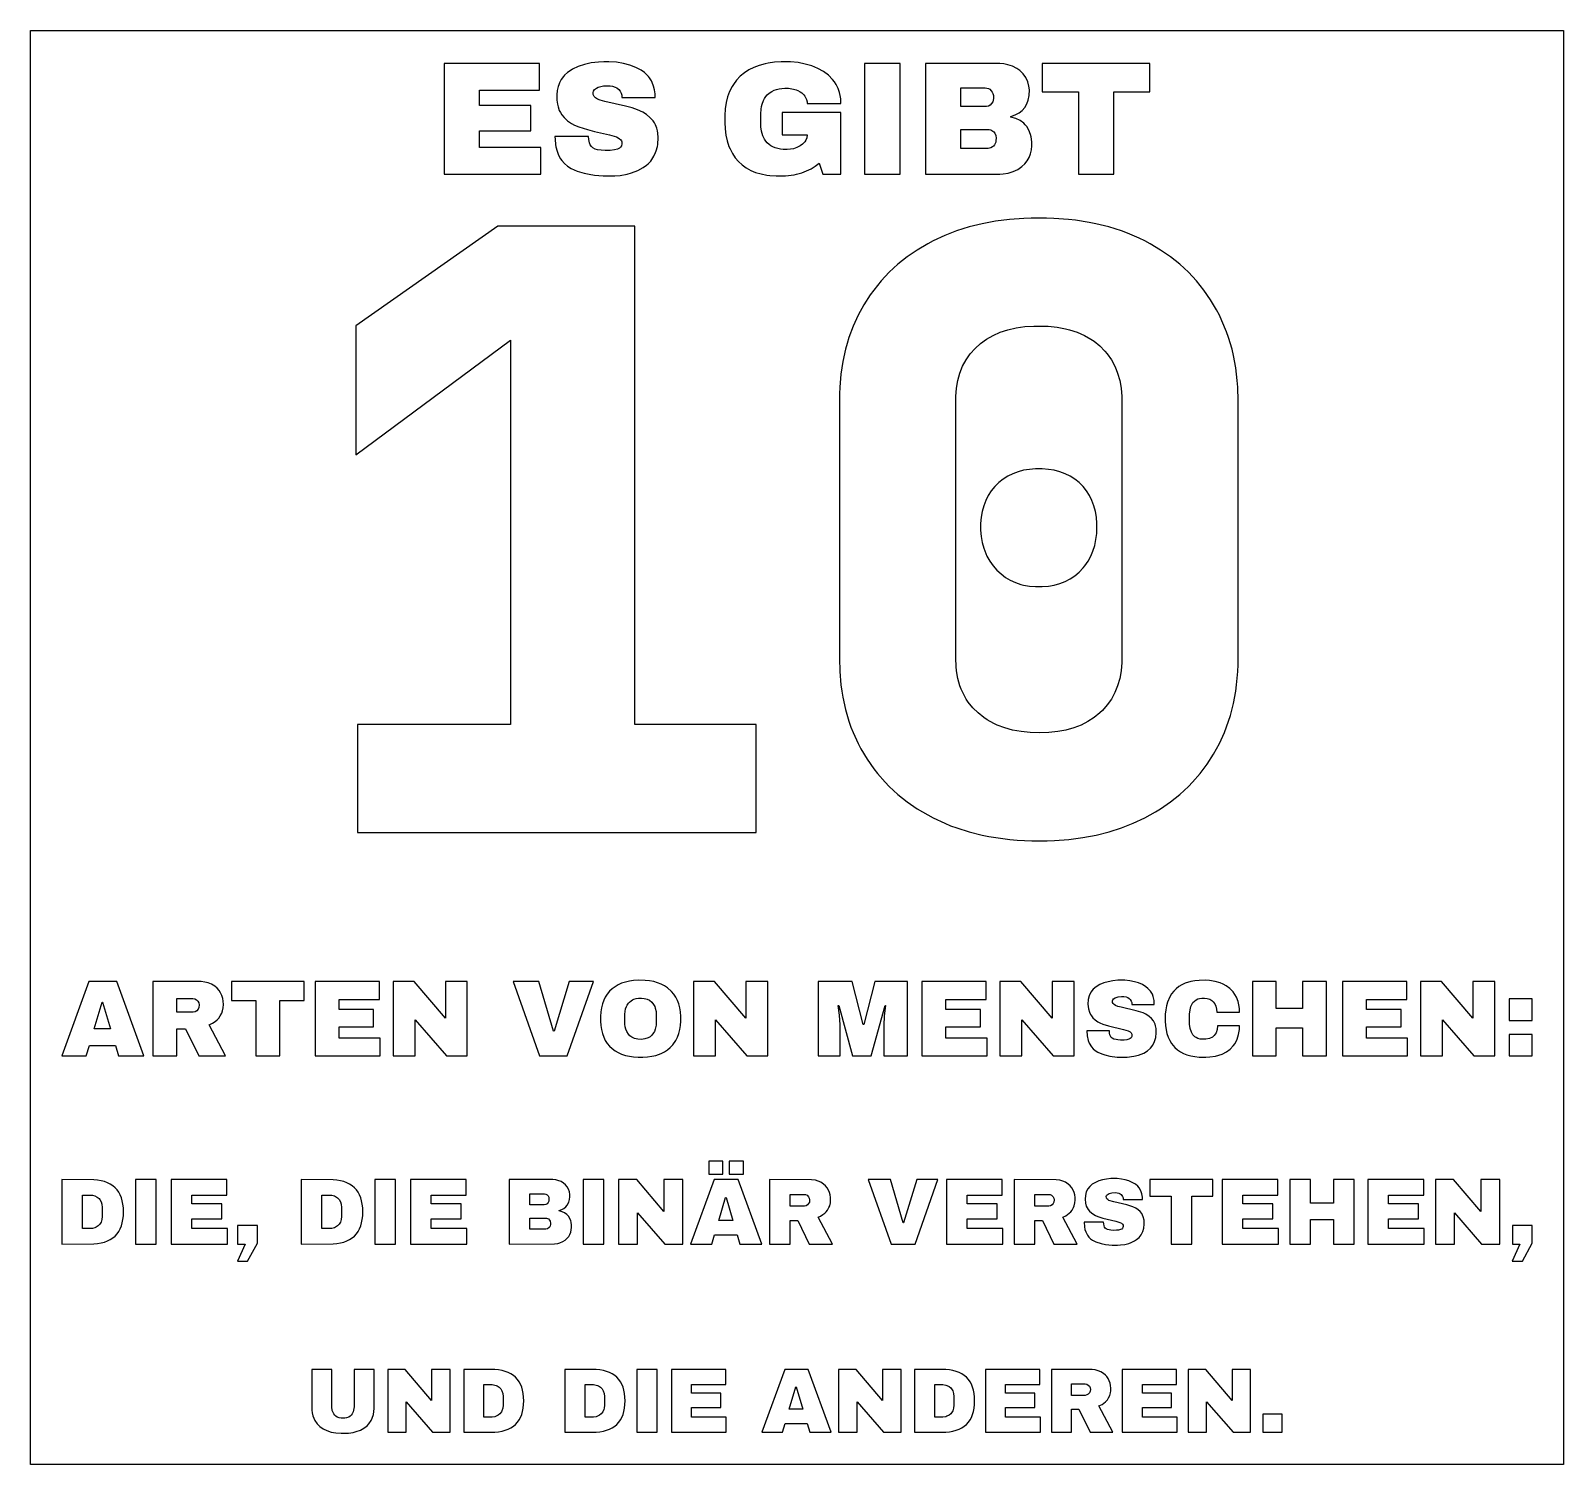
# Model space of a CAD drawing. Header units: millimetres. Extents: x 0 to 272, y 0 to 254.
import ezdxf

# ---------------------------------------------------------------- set-up
doc = ezdxf.new("R2010")
doc.units = ezdxf.units.MM

msp = doc.modelspace()

# ---------------------------------------------------------------- linework, layer by layer
at = {"layer": 'ENTGITTERRAHMEN'}
msp.add_lwpolyline([(0.5, 254.112), (271.5, 254.112), (271.5, 0.5), (0.5, 0.5)], close=True, dxfattribs=at)
at = {"layer": 'MOTIV'}
for points in [[(90.484, 243.59), (90.484, 248.272), (73.6, 248.272), (73.6, 228.749), (90.683, 228.749), (90.683, 233.431), (79.871, 233.431), (79.871, 236.411), (88.952, 236.411), (88.952, 240.894), (79.871, 240.894), (79.871, 243.59)], [(109.505, 246.244), (109.013, 246.692), (108.446, 247.094), (107.495, 247.61), (106.45, 248.019), (105.311, 248.322), (104.078, 248.518), (102.752, 248.606), (101.819, 248.606), (100.909, 248.559), (99.622, 248.399), (98.428, 248.132), (97.327, 247.758), (96.319, 247.278), (95.703, 246.898), (95.421, 246.688), (94.917, 246.23), (94.694, 245.981), (94.306, 245.443), (93.996, 244.852), (93.869, 244.537), (93.763, 244.209), (93.608, 243.513), (93.53, 242.764), (93.52, 242.37), (93.539, 241.838), (93.634, 241.093), (93.743, 240.632), (93.975, 239.993), (94.175, 239.603), (94.411, 239.241), (94.831, 238.751), (95.45, 238.18), (96.118, 237.7), (96.652, 237.399), (97.408, 237.077), (98.931, 236.601), (100.212, 236.271), (102.856, 235.674), (104.063, 235.306), (104.554, 235.062), (104.825, 234.818), (104.957, 234.606), (105.011, 234.451), (105.038, 234.1), (104.965, 233.753), (104.794, 233.474), (104.602, 233.309), (104.261, 233.147), (103.733, 233.013), (102.993, 232.917), (102.09, 232.894), (101.361, 232.94), (100.738, 233.049), (100.341, 233.171), (99.905, 233.388), (99.645, 233.609), (99.438, 233.899), (99.286, 234.257), (99.166, 234.842), (99.139, 235.361), (93.208, 235.361), (93.218, 234.884), (93.297, 233.986), (93.367, 233.564), (93.565, 232.776), (93.843, 232.062), (94.2, 231.421), (94.409, 231.128), (94.885, 230.598), (95.44, 230.141), (96.073, 229.755), (97.145, 229.27), (98.358, 228.893), (99.247, 228.702), (100.199, 228.558), (101.746, 228.432), (102.856, 228.408), (103.811, 228.434), (104.716, 228.513), (105.981, 228.729), (106.763, 228.938), (107.844, 229.35), (108.814, 229.88), (109.397, 230.299), (109.662, 230.529), (110.137, 231.031), (110.348, 231.304), (110.714, 231.89), (111.006, 232.532), (111.125, 232.874), (111.308, 233.599), (111.372, 233.983), (111.454, 235.219), (111.405, 235.955), (111.328, 236.412), (111.218, 236.843), (110.987, 237.44), (110.789, 237.804), (110.557, 238.142), (110.001, 238.741), (109.386, 239.254), (108.722, 239.683), (107.826, 240.102), (106.826, 240.43), (105.665, 240.748), (102.026, 241.568), (101.221, 241.805), (100.732, 241.992), (100.363, 242.213), (100.107, 242.485), (99.965, 242.806), (99.936, 243.146), (99.999, 243.399), (100.194, 243.686), (100.52, 243.94), (100.871, 244.112), (101.295, 244.239), (101.792, 244.32), (102.362, 244.354), (102.972, 244.336), (103.382, 244.276), (103.857, 244.134), (104.16, 243.981), (104.493, 243.716), (104.746, 243.406), (104.922, 243.06), (105.019, 242.679), (105.041, 242.256), (110.915, 242.256), (110.899, 242.963), (110.811, 243.663), (110.65, 244.316), (110.415, 244.924), (110.27, 245.211), (109.924, 245.75), (109.724, 246.003)], [(142.287, 245.454), (141.541, 246.208), (140.679, 246.861), (139.703, 247.413), (138.612, 247.864), (137.438, 248.21), (136.193, 248.449), (134.877, 248.582), (133.214, 248.602), (132.01, 248.522), (130.88, 248.362), (130.342, 248.251), (129.321, 247.97), (128.373, 247.609), (127.499, 247.168), (126.697, 246.646), (125.969, 246.044), (125.32, 245.365), (124.758, 244.61), (124.51, 244.205), (124.078, 243.338), (123.732, 242.397), (123.472, 241.38), (123.299, 240.288), (123.213, 239.122), (123.212, 237.892), (123.288, 236.714), (123.441, 235.614), (123.669, 234.591), (123.974, 233.646), (124.155, 233.202), (124.575, 232.373), (125.071, 231.622), (125.643, 230.948), (126.29, 230.353), (127.014, 229.837), (127.812, 229.4), (128.686, 229.043), (129.635, 228.765), (130.66, 228.567), (131.2, 228.498), (132.338, 228.418), (133.988, 228.444), (135.47, 228.63), (135.939, 228.728), (136.837, 228.976), (137.267, 229.127), (138.088, 229.481), (138.479, 229.685), (139.223, 230.146), (139.916, 230.678), (140.54, 228.749), (143.775, 228.749), (143.775, 239.645), (133.361, 239.645), (133.361, 235.673), (137.788, 235.673), (137.72, 235.131), (137.581, 234.758), (137.367, 234.415), (136.962, 234.001), (136.573, 233.726), (135.991, 233.432), (135.353, 233.229), (134.837, 233.136), (134.289, 233.093), (133.562, 233.109), (133.059, 233.164), (132.59, 233.256), (132.155, 233.385), (131.753, 233.55), (131.385, 233.753), (131.051, 233.992), (130.75, 234.268), (130.484, 234.578), (130.254, 234.918), (129.974, 235.486), (129.833, 235.903), (129.726, 236.35), (129.633, 237.078), (129.615, 237.602), (129.615, 239.418), (129.655, 240.193), (129.726, 240.671), (129.833, 241.118), (130.059, 241.732), (130.254, 242.103), (130.484, 242.443), (130.75, 242.753), (131.051, 243.029), (131.565, 243.374), (131.95, 243.558), (132.368, 243.705), (132.821, 243.815), (133.307, 243.889), (133.826, 243.926), (134.475, 243.919), (135.353, 243.786), (135.837, 243.637), (136.142, 243.507), (136.573, 243.269), (136.84, 243.082), (137.181, 242.773), (137.367, 242.548), (137.518, 242.309), (137.682, 241.923), (137.771, 241.504), (137.788, 241.206), (143.775, 241.206), (143.729, 242.075), (143.646, 242.625), (143.523, 243.153), (143.26, 243.903), (142.904, 244.602), (142.615, 245.039)], [(154.218, 248.272), (147.947, 248.272), (147.947, 228.749), (154.218, 228.749)], [(174.853, 247.416), (174.095, 247.805), (173.281, 248.079), (172.596, 248.212), (171.881, 248.27), (158.701, 248.272), (158.701, 228.749), (171.868, 228.749), (172.444, 228.772), (173.365, 228.912), (174.235, 229.18), (175.052, 229.573), (175.77, 230.073), (176.267, 230.547), (176.695, 231.087), (177.047, 231.686), (177.305, 232.33), (177.47, 233.019), (177.54, 233.752), (177.529, 234.433), (177.413, 235.341), (177.311, 235.758), (177.02, 236.517), (176.614, 237.177), (176.367, 237.469), (176.091, 237.737), (175.452, 238.198), (174.697, 238.56), (173.826, 238.823), (173.826, 238.936), (174.591, 239.212), (175.254, 239.571), (175.814, 240.013), (176.273, 240.539), (176.63, 241.148), (176.885, 241.841), (177.038, 242.617), (177.086, 243.646), (177.019, 244.303), (176.807, 245.079), (176.453, 245.806), (175.972, 246.467), (175.39, 247.033)], [(198.4, 243.278), (198.4, 248.272), (179.331, 248.272), (179.331, 243.278), (185.744, 243.278), (185.744, 228.749), (192.015, 228.749), (192.015, 243.278)], [(170.532, 243.254), (170.651, 242.994), (170.726, 242.636), (170.731, 242.119), (170.693, 241.812), (170.603, 241.532), (170.418, 241.22), (170.16, 240.957), (169.857, 240.777), (169.512, 240.682), (164.972, 240.667), (164.972, 243.987), (169.286, 243.987), (169.573, 243.96), (169.839, 243.877), (170.084, 243.74), (170.359, 243.491)], [(171.129, 235.565), (171.187, 235.105), (171.18, 234.662), (171.129, 234.362), (171.057, 234.155), (170.915, 233.901), (170.723, 233.676), (170.556, 233.536), (170.245, 233.373), (169.817, 233.291), (164.972, 233.289), (164.972, 236.638), (169.966, 236.622), (170.245, 236.553), (170.614, 236.347), (170.775, 236.198), (170.955, 235.964)], [(195.465, 113.893), (197.475, 114.839), (199.384, 115.9), (200.298, 116.468), (202.042, 117.68), (203.676, 118.993), (205.2, 120.406), (205.921, 121.151), (207.28, 122.717), (208.528, 124.383), (209.667, 126.15), (210.682, 128.006), (211.563, 129.937), (212.307, 131.944), (212.629, 132.976), (213.171, 135.097), (213.577, 137.294), (213.729, 138.42), (213.932, 140.73), (213.983, 141.914), (214, 188.653), (213.932, 191.039), (213.848, 192.203), (213.577, 194.476), (213.171, 196.672), (212.917, 197.742), (212.307, 199.825), (211.952, 200.838), (211.139, 202.807), (210.682, 203.763), (210.191, 204.701), (209.111, 206.515), (207.918, 208.232), (207.28, 209.053), (206.614, 209.848), (205.2, 211.363), (203.676, 212.777), (202.873, 213.446), (202.042, 214.09), (200.298, 215.301), (198.443, 216.412), (197.475, 216.93), (196.48, 217.419), (194.422, 218.303), (193.357, 218.697), (191.157, 219.391), (188.863, 219.96), (187.681, 220.196), (185.245, 220.575), (183.993, 220.717), (181.416, 220.906), (180.093, 220.954), (177.416, 220.954), (176.109, 220.906), (173.559, 220.717), (171.096, 220.401), (168.72, 219.96), (166.432, 219.391), (164.231, 218.697), (162.117, 217.877), (160.09, 216.93), (159.113, 216.412), (157.242, 215.301), (155.484, 214.09), (153.839, 212.777), (152.305, 211.363), (150.885, 209.848), (150.216, 209.053), (148.964, 207.386), (147.825, 205.619), (146.809, 203.763), (145.929, 201.832), (145.184, 199.825), (144.863, 198.793), (144.575, 197.742), (144.101, 195.583), (143.762, 193.349), (143.559, 191.039), (143.508, 189.855), (143.492, 143.116), (143.559, 140.73), (143.762, 138.42), (143.915, 137.294), (144.101, 136.186), (144.575, 134.027), (145.184, 131.944), (145.54, 130.931), (145.929, 129.937), (146.809, 128.006), (147.3, 127.069), (148.381, 125.254), (149.576, 123.537), (150.216, 122.717), (151.581, 121.151), (152.305, 120.406), (153.839, 118.993), (154.647, 118.324), (155.484, 117.68), (157.242, 116.468), (158.164, 115.9), (160.09, 114.839), (162.119, 113.893), (163.168, 113.467), (164.24, 113.072), (166.453, 112.378), (168.757, 111.81), (169.944, 111.573), (172.386, 111.194), (173.641, 111.052), (174.92, 110.942), (177.545, 110.816), (180.222, 110.816), (181.529, 110.863), (184.075, 111.052), (186.532, 111.368), (188.9, 111.81), (191.178, 112.378), (193.366, 113.072)], [(58.294, 112.269), (128.802, 112.269), (128.802, 131.365), (107.356, 131.365), (107.356, 219.5), (83.119, 219.5), (58, 201.873), (58, 179.105), (85.322, 199.376), (85.322, 131.365), (58.294, 131.365)], [(170.788, 131.562), (169.613, 132.223), (169.06, 132.595), (168.023, 133.421), (167.093, 134.344), (166.287, 135.349), (165.931, 135.883), (165.606, 136.437), (165.048, 137.608), (164.816, 138.224), (164.444, 139.519), (164.196, 140.896), (164.118, 141.615), (164.056, 143.116), (164.072, 189.414), (164.193, 190.874), (164.437, 192.251), (164.802, 193.545), (165.288, 194.757), (165.896, 195.886), (166.626, 196.933), (167.478, 197.897), (168.447, 198.775), (169.515, 199.546), (170.676, 200.207), (171.932, 200.758), (173.281, 201.199), (174.725, 201.529), (176.263, 201.749), (177.895, 201.86), (179.597, 201.86), (180.425, 201.818), (182.01, 201.653), (183.5, 201.378), (184.21, 201.199), (185.56, 200.758), (186.815, 200.207), (187.977, 199.546), (188.522, 199.174), (189.542, 198.348), (190.455, 197.425), (190.865, 196.933), (191.595, 195.886), (192.203, 194.757), (192.462, 194.161), (192.69, 193.545), (193.055, 192.251), (193.298, 190.874), (193.42, 189.414), (193.435, 188.653), (193.42, 142.355), (193.298, 140.896), (193.055, 139.519), (192.69, 138.224), (192.203, 137.012), (191.595, 135.883), (190.865, 134.836), (190.014, 133.872), (189.542, 133.421), (188.524, 132.595), (187.417, 131.879), (186.22, 131.273), (184.934, 130.777), (183.558, 130.392), (182.092, 130.116), (180.537, 129.951), (178.893, 129.896), (177.213, 129.951), (175.624, 130.116), (174.865, 130.24), (174.128, 130.392), (172.723, 130.777), (171.41, 131.273)], [(185.881, 158.331), (186.575, 159.061), (186.891, 159.449), (187.458, 160.266), (187.938, 161.138), (188.331, 162.065), (188.636, 163.048), (188.854, 164.085), (188.985, 165.178), (189.017, 165.745), (189.017, 166.905), (188.93, 168.021), (188.756, 169.077), (188.494, 170.073), (188.145, 171.009), (187.709, 171.886), (187.186, 172.703), (186.575, 173.461), (185.881, 174.155), (185.124, 174.765), (184.306, 175.289), (183.43, 175.725), (182.493, 176.074), (181.497, 176.335), (180.441, 176.51), (179.326, 176.597), (178.183, 176.597), (177.098, 176.51), (176.065, 176.335), (175.085, 176.074), (174.157, 175.725), (173.283, 175.289), (172.461, 174.765), (171.692, 174.155), (170.981, 173.461), (170.354, 172.703), (169.817, 171.886), (169.37, 171.009), (169.012, 170.073), (168.743, 169.077), (168.564, 168.021), (168.474, 166.905), (168.474, 165.745), (168.564, 164.625), (168.743, 163.56), (169.012, 162.55), (169.37, 161.595), (169.582, 161.138), (170.075, 160.266), (170.656, 159.449), (171.328, 158.687), (172.07, 157.998), (172.865, 157.402), (173.714, 156.897), (174.614, 156.484), (175.568, 156.162), (176.065, 156.036), (177.098, 155.852), (178.183, 155.761), (179.326, 155.761), (180.441, 155.852), (181.497, 156.036), (182.493, 156.311), (183.43, 156.679), (184.306, 157.138), (185.124, 157.689)], [(15.487, 74.604), (16.042, 72.749), (20.518, 72.749), (15.717, 85.909), (10.801, 85.909), (6, 72.749), (10.323, 72.749), (10.878, 74.604)], [(34.288, 80.324), (34.433, 80.725), (34.555, 81.284), (34.596, 81.873), (34.564, 82.408), (34.469, 82.922), (34.31, 83.417), (34.089, 83.891), (33.804, 84.331), (33.458, 84.723), (33.049, 85.067), (32.451, 85.429), (31.91, 85.651), (31.318, 85.804), (30.674, 85.889), (22.105, 85.909), (22.105, 72.749), (26.333, 72.749), (26.333, 77.55), (27.901, 77.55), (30.235, 72.749), (34.978, 72.749), (32.052, 78.258), (32.636, 78.519), (33.147, 78.846), (33.481, 79.133), (33.773, 79.456), (34.024, 79.815)], [(44.561, 82.542), (48.865, 82.542), (48.865, 85.909), (36.011, 85.909), (36.011, 82.542), (40.334, 82.542), (40.334, 72.749), (44.561, 72.749)], [(55.024, 80.935), (55.024, 82.753), (62.177, 82.753), (62.177, 85.909), (50.797, 85.909), (50.797, 72.749), (62.311, 72.749), (62.311, 75.905), (55.024, 75.905), (55.024, 77.913), (61.145, 77.913), (61.145, 80.935)], [(68.49, 72.749), (68.49, 79.137), (74.017, 72.749), (77.709, 72.749), (77.709, 85.909), (73.826, 85.909), (73.826, 79.424), (68.298, 85.909), (64.607, 85.909), (64.607, 72.749)], [(90.486, 72.749), (95.383, 72.749), (100.031, 85.909), (95.708, 85.909), (93.049, 77.11), (92.973, 77.11), (90.333, 85.909), (85.819, 85.909)], [(114.223, 83.689), (113.817, 84.174), (113.104, 84.805), (112.568, 85.159), (111.983, 85.458), (111.349, 85.703), (110.668, 85.893), (109.938, 86.029), (109.159, 86.111), (107.913, 86.131), (107.11, 86.077), (106.356, 85.969), (105.651, 85.807), (104.995, 85.59), (104.387, 85.32), (103.829, 84.995), (103.318, 84.617), (102.858, 84.184), (102.454, 83.701), (102.108, 83.167), (101.82, 82.583), (101.589, 81.948), (101.416, 81.263), (101.301, 80.527), (101.243, 79.741), (101.243, 78.917), (101.301, 78.13), (101.416, 77.394), (101.589, 76.709), (101.82, 76.074), (102.108, 75.49), (102.454, 74.956), (102.858, 74.473), (103.318, 74.041), (103.829, 73.662), (104.387, 73.337), (104.995, 73.067), (105.651, 72.851), (106.356, 72.688), (107.11, 72.58), (107.913, 72.526), (108.752, 72.526), (109.554, 72.58), (110.309, 72.689), (111.015, 72.852), (111.983, 73.199), (112.568, 73.498), (113.104, 73.852), (113.592, 74.26), (114.027, 74.72), (114.571, 75.503), (114.86, 76.087), (115.092, 76.72), (115.266, 77.404), (115.382, 78.136), (115.44, 78.919), (115.44, 79.739), (115.382, 80.521), (115.266, 81.254), (115.092, 81.937), (114.86, 82.571), (114.571, 83.155)], [(117.724, 72.749), (121.607, 72.749), (121.607, 79.137), (127.134, 72.749), (130.826, 72.749), (130.826, 85.909), (126.943, 85.909), (126.943, 79.424), (121.415, 85.909), (117.724, 85.909)], [(139.759, 85.909), (139.759, 72.749), (143.641, 72.749), (143.627, 78.271), (143.506, 79.953), (143.297, 81.643), (143.374, 81.643), (145.822, 72.749), (149.131, 72.749), (151.56, 81.662), (151.637, 81.662), (151.44, 79.851), (151.34, 78.159), (151.331, 72.749), (155.52, 72.749), (155.52, 85.909), (149.762, 85.909), (147.792, 78.315), (147.716, 78.315), (145.726, 85.909)], [(162.31, 80.935), (162.31, 82.753), (169.464, 82.753), (169.464, 85.909), (158.083, 85.909), (158.083, 72.749), (169.597, 72.749), (169.597, 75.905), (162.31, 75.905), (162.31, 77.913), (168.431, 77.913), (168.431, 80.935)], [(175.776, 72.749), (175.776, 79.137), (181.303, 72.749), (184.995, 72.749), (184.995, 85.909), (181.112, 85.909), (181.112, 79.424), (175.584, 85.909), (171.893, 85.909), (171.893, 72.749)], [(197.084, 85.355), (196.401, 85.654), (195.654, 85.882), (194.844, 86.038), (193.971, 86.122), (192.727, 86.122), (191.839, 86.038), (191.013, 85.882), (190.25, 85.654), (189.549, 85.355), (188.914, 84.982), (188.385, 84.532), (187.973, 84.002), (187.679, 83.391), (187.502, 82.701), (187.443, 81.93), (187.52, 81.069), (187.692, 80.467), (187.885, 80.065), (188.044, 79.821), (188.327, 79.491), (188.744, 79.106), (189.195, 78.782), (189.555, 78.58), (190.064, 78.363), (191.091, 78.042), (193.736, 77.417), (194.55, 77.169), (194.881, 77.004), (195.063, 76.84), (195.189, 76.592), (195.207, 76.356), (195.176, 76.176), (195.078, 75.977), (194.913, 75.822), (194.683, 75.714), (194.327, 75.623), (193.829, 75.558), (193.22, 75.543), (192.728, 75.574), (192.407, 75.625), (192.041, 75.73), (191.747, 75.876), (191.572, 76.025), (191.432, 76.22), (191.329, 76.462), (191.263, 76.749), (191.231, 77.206), (187.233, 77.206), (187.293, 76.279), (187.474, 75.463), (187.661, 74.982), (188.042, 74.353), (188.363, 73.995), (188.738, 73.688), (189.164, 73.427), (189.886, 73.1), (190.421, 72.923), (191.304, 72.717), (192.63, 72.556), (193.357, 72.523), (194.38, 72.537), (195.567, 72.678), (196.37, 72.876), (196.864, 73.053), (197.325, 73.264), (197.954, 73.648), (198.49, 74.113), (198.916, 74.664), (199.23, 75.299), (199.433, 76.018), (199.526, 76.823), (199.499, 77.606), (199.413, 78.062), (199.326, 78.344), (199.153, 78.732), (199.008, 78.969), (198.651, 79.389), (198.244, 79.749), (197.69, 80.119), (197.211, 80.352), (195.956, 80.752), (193.303, 81.357), (192.731, 81.518), (192.304, 81.675), (192.056, 81.825), (191.883, 82.008), (191.788, 82.224), (191.773, 82.497), (191.829, 82.665), (191.942, 82.818), (192.273, 83.05), (192.763, 83.207), (193.403, 83.268), (193.814, 83.256), (194.176, 83.196), (194.482, 83.088), (194.734, 82.933), (194.931, 82.736), (195.104, 82.456), (195.183, 82.205), (195.209, 81.854), (199.169, 81.854), (199.134, 82.57), (198.99, 83.242), (198.831, 83.652), (198.501, 84.209), (198.058, 84.696), (197.701, 84.983)], [(212.539, 84.675), (211.857, 85.172), (211.355, 85.446), (210.815, 85.675), (209.933, 85.932), (208.964, 86.087), (208.271, 86.132), (207.094, 86.111), (206.329, 86.03), (205.615, 85.896), (204.64, 85.593), (204.054, 85.324), (203.519, 85.002), (203.035, 84.625), (202.603, 84.195), (202.224, 83.713), (201.899, 83.18), (201.514, 82.284), (201.325, 81.622), (201.189, 80.909), (201.108, 80.145), (201.088, 78.914), (201.142, 78.124), (201.25, 77.385), (201.413, 76.698), (201.629, 76.062), (201.899, 75.477), (202.224, 74.944), (202.812, 74.241), (203.271, 73.837), (203.78, 73.488), (204.341, 73.192), (204.952, 72.95), (205.615, 72.761), (206.329, 72.627), (207.094, 72.546), (208.282, 72.525), (208.995, 72.57), (209.984, 72.721), (210.59, 72.878), (211.153, 73.08), (211.918, 73.466), (212.586, 73.954), (213.149, 74.536), (213.459, 74.974), (213.827, 75.704), (214.079, 76.523), (214.215, 77.431), (214.241, 78.085), (210.339, 78.085), (210.277, 77.419), (210.092, 76.853), (209.784, 76.387), (209.45, 76.092), (208.928, 75.833), (208.291, 75.698), (207.552, 75.688), (207.271, 75.726), (206.887, 75.831), (206.549, 75.993), (206.348, 76.133), (206.007, 76.488), (205.743, 76.932), (205.519, 77.593), (205.414, 78.372), (205.406, 80.118), (205.489, 80.928), (205.639, 81.487), (205.802, 81.855), (206.007, 82.179), (206.256, 82.452), (206.554, 82.668), (206.899, 82.828), (207.156, 82.904), (207.581, 82.969), (208.027, 82.979), (208.535, 82.917), (208.978, 82.77), (209.359, 82.54), (209.603, 82.313), (209.866, 81.948), (210.054, 81.524), (210.167, 81.039), (210.205, 80.495), (214.241, 80.495), (214.214, 81.155), (214.135, 81.775), (214.002, 82.356), (213.702, 83.155), (213.436, 83.638), (213.117, 84.082)], [(216.517, 72.749), (220.744, 72.749), (220.744, 77.741), (225.392, 77.741), (225.392, 72.749), (229.62, 72.749), (229.62, 85.909), (225.392, 85.909), (225.392, 81.108), (220.744, 81.108), (220.744, 85.909), (216.517, 85.909)], [(236.678, 80.935), (236.678, 82.753), (243.831, 82.753), (243.831, 85.909), (232.45, 85.909), (232.45, 72.749), (243.965, 72.749), (243.965, 75.905), (236.678, 75.905), (236.678, 77.913), (242.798, 77.913), (242.798, 80.935)], [(246.26, 72.749), (250.143, 72.749), (250.143, 79.137), (255.671, 72.749), (259.363, 72.749), (259.363, 85.909), (255.48, 85.909), (255.48, 79.424), (249.952, 85.909), (246.26, 85.909)], [(14.607, 77.55), (11.757, 77.55), (13.154, 82.236), (13.23, 82.236)], [(30.243, 81.336), (30.098, 81.017), (29.859, 80.747), (29.565, 80.565), (29.228, 80.482), (26.333, 80.476), (26.333, 82.906), (29.168, 82.904), (29.512, 82.84), (29.813, 82.678), (30.065, 82.426), (30.226, 82.119), (30.291, 81.764)], [(106.357, 82.259), (106.661, 82.519), (106.889, 82.661), (107.137, 82.776), (107.547, 82.902), (108.003, 82.969), (108.499, 82.979), (108.971, 82.931), (109.261, 82.866), (109.53, 82.776), (109.897, 82.593), (110.315, 82.259), (110.651, 81.831), (110.845, 81.462), (110.945, 81.194), (111.08, 80.603), (111.125, 79.941), (111.099, 78.213), (110.945, 77.464), (110.786, 77.068), (110.651, 76.826), (110.315, 76.398), (110.009, 76.138), (109.657, 75.936), (109.118, 75.756), (108.499, 75.679), (107.846, 75.704), (107.268, 75.833), (106.772, 76.064), (106.453, 76.305), (106.181, 76.603), (105.893, 77.068), (105.736, 77.464), (105.628, 77.9), (105.57, 78.377), (105.561, 80.113), (105.603, 80.603), (105.694, 81.053), (105.835, 81.462), (105.957, 81.712), (106.181, 82.055)], [(261.945, 82.848), (261.945, 79.023), (266, 79.023), (266, 82.848)], [(261.945, 72.749), (266, 72.749), (266, 76.555), (261.945, 76.555)], [(122.906, 54.128), (120.389, 54.128), (120.389, 51.825), (122.906, 51.825)], [(126.55, 54.128), (124.033, 54.128), (124.033, 51.825), (126.55, 51.825)], [(16.075, 48.639), (15.771, 49.062), (15.421, 49.44), (15.024, 49.774), (14.58, 50.063), (14.089, 50.308), (13.552, 50.509), (12.968, 50.664), (12.337, 50.776), (11.66, 50.842), (6, 50.865), (6, 39.469), (11.66, 39.491), (12.337, 39.558), (12.968, 39.669), (13.552, 39.825), (14.089, 40.025), (14.58, 40.27), (15.024, 40.559), (15.421, 40.893), (15.771, 41.272), (16.075, 41.695), (16.332, 42.162), (16.542, 42.674), (16.705, 43.23), (16.822, 43.831), (16.892, 44.477), (16.915, 45.167), (16.892, 45.857), (16.822, 46.502), (16.705, 47.103), (16.542, 47.66), (16.332, 48.171)], [(19.052, 50.865), (19.052, 39.469), (22.713, 39.469), (22.713, 50.865)], [(28.99, 46.558), (28.99, 48.132), (35.185, 48.132), (35.185, 50.865), (25.33, 50.865), (25.33, 39.469), (35.301, 39.469), (35.301, 42.202), (28.99, 42.202), (28.99, 43.941), (34.291, 43.941), (34.291, 46.558)], [(58.395, 48.639), (58.091, 49.062), (57.741, 49.44), (57.344, 49.774), (56.9, 50.063), (56.409, 50.308), (55.872, 50.509), (55.288, 50.664), (54.658, 50.776), (53.98, 50.842), (48.32, 50.865), (48.32, 39.469), (53.98, 39.491), (54.658, 39.558), (55.288, 39.669), (55.872, 39.825), (56.409, 40.025), (56.9, 40.27), (57.344, 40.559), (57.741, 40.893), (58.091, 41.272), (58.395, 41.695), (58.652, 42.162), (58.862, 42.674), (59.025, 43.23), (59.142, 43.831), (59.212, 44.477), (59.236, 45.167), (59.212, 45.857), (59.142, 46.502), (59.025, 47.103), (58.862, 47.66), (58.652, 48.171)], [(61.372, 50.865), (61.372, 39.469), (65.033, 39.469), (65.033, 50.865)], [(71.311, 46.558), (71.311, 48.132), (77.505, 48.132), (77.505, 50.865), (67.65, 50.865), (67.65, 39.469), (77.621, 39.469), (77.621, 42.202), (71.311, 42.202), (71.311, 43.941), (76.611, 43.941), (76.611, 46.558)], [(94.714, 50.258), (94.293, 50.509), (93.732, 50.726), (93.337, 50.815), (92.818, 50.863), (85.125, 50.865), (85.125, 39.469), (93.147, 39.482), (93.684, 39.564), (94.093, 39.683), (94.577, 39.899), (95.009, 40.179), (95.309, 40.446), (95.628, 40.833), (95.833, 41.183), (95.984, 41.559), (96.08, 41.961), (96.121, 42.389), (96.114, 42.787), (96.047, 43.317), (95.987, 43.56), (95.818, 44.003), (95.58, 44.388), (95.436, 44.559), (95.275, 44.715), (94.902, 44.985), (94.462, 45.196), (93.953, 45.349), (93.953, 45.415), (94.4, 45.576), (94.786, 45.786), (95.114, 46.044), (95.382, 46.351), (95.672, 46.903), (95.791, 47.331), (95.85, 47.809), (95.851, 48.262), (95.777, 48.733), (95.62, 49.174), (95.382, 49.586), (95.077, 49.95)], [(98.177, 50.865), (98.177, 39.469), (101.837, 39.469), (101.837, 50.865)], [(107.817, 39.469), (107.817, 45.001), (112.604, 39.469), (115.801, 39.469), (115.801, 50.865), (112.438, 50.865), (112.438, 45.25), (107.651, 50.865), (104.454, 50.865), (104.454, 39.469)], [(121.416, 41.076), (125.408, 41.076), (125.888, 39.469), (129.764, 39.469), (125.606, 50.865), (121.349, 50.865), (117.192, 39.469), (120.935, 39.469)], [(141.638, 45.916), (141.776, 46.259), (141.9, 46.737), (141.952, 47.24), (141.939, 47.719), (141.871, 48.169), (141.747, 48.601), (141.569, 49.016), (141.336, 49.407), (141.049, 49.757), (140.709, 50.065), (140.207, 50.393), (139.75, 50.599), (139.249, 50.747), (138.559, 50.848), (131.139, 50.865), (131.139, 39.469), (134.799, 39.469), (134.799, 43.626), (136.157, 43.626), (138.178, 39.469), (142.286, 39.469), (139.752, 44.239), (140.137, 44.404), (140.595, 44.673), (140.897, 44.911), (141.162, 45.18), (141.391, 45.481)], [(148.597, 50.865), (152.638, 39.469), (156.879, 39.469), (160.903, 50.865), (157.16, 50.865), (154.858, 43.245), (154.791, 43.245), (152.506, 50.865)], [(166.088, 46.558), (166.088, 48.132), (172.283, 48.132), (172.283, 50.865), (162.427, 50.865), (162.427, 39.469), (172.399, 39.469), (172.399, 42.202), (166.088, 42.202), (166.088, 43.941), (171.388, 43.941), (171.388, 46.558)], [(184.886, 45.916), (185.024, 46.259), (185.147, 46.737), (185.2, 47.24), (185.187, 47.719), (185.118, 48.169), (184.995, 48.601), (184.817, 49.016), (184.584, 49.407), (184.297, 49.757), (183.956, 50.065), (183.455, 50.393), (182.998, 50.599), (182.496, 50.747), (181.807, 50.848), (174.386, 50.865), (174.386, 39.469), (178.047, 39.469), (178.047, 43.626), (179.405, 43.626), (181.426, 39.469), (185.534, 39.469), (182.999, 44.239), (183.506, 44.466), (183.843, 44.673), (184.145, 44.911), (184.41, 45.18), (184.639, 45.481)], [(195.29, 50.385), (194.698, 50.645), (194.052, 50.842), (193.35, 50.977), (192.594, 51.05), (191.517, 51.05), (190.748, 50.977), (190.033, 50.842), (189.372, 50.645), (188.765, 50.385), (188.215, 50.063), (187.757, 49.673), (187.4, 49.213), (187.145, 48.685), (186.993, 48.087), (186.942, 47.419), (187.008, 46.674), (187.156, 46.152), (187.462, 45.593), (187.706, 45.307), (188.068, 44.974), (188.458, 44.694), (188.77, 44.518), (189.211, 44.33), (190.1, 44.052), (192.391, 43.511), (193.096, 43.296), (193.382, 43.154), (193.54, 43.011), (193.649, 42.797), (193.665, 42.592), (193.622, 42.39), (193.553, 42.264), (193.41, 42.13), (193.211, 42.036), (192.836, 41.945), (192.471, 41.902), (191.944, 41.888), (191.518, 41.915), (190.923, 42.05), (190.668, 42.177), (190.516, 42.306), (190.396, 42.475), (190.307, 42.684), (190.237, 43.025), (190.221, 43.328), (186.759, 43.328), (186.811, 42.526), (186.904, 42.044), (187.043, 41.606), (187.338, 41.029), (187.593, 40.698), (187.894, 40.41), (188.242, 40.165), (188.839, 39.861), (189.766, 39.553), (190.558, 39.396), (191.132, 39.326), (191.743, 39.284), (192.673, 39.274), (193.216, 39.304), (193.976, 39.407), (194.672, 39.579), (195.099, 39.732), (195.687, 40.018), (196.043, 40.247), (196.508, 40.65), (196.876, 41.127), (197.148, 41.677), (197.324, 42.3), (197.404, 42.997), (197.381, 43.675), (197.232, 44.314), (196.956, 44.855), (196.647, 45.219), (196.295, 45.53), (195.915, 45.793), (195.4, 46.053), (194.313, 46.399), (192.016, 46.923), (191.151, 47.199), (190.935, 47.328), (190.786, 47.487), (190.704, 47.674), (190.691, 47.911), (190.74, 48.056), (190.837, 48.188), (191.177, 48.414), (191.693, 48.549), (192.284, 48.578), (192.621, 48.547), (192.91, 48.474), (193.152, 48.36), (193.302, 48.248), (193.461, 48.072), (193.575, 47.875), (193.644, 47.658), (193.666, 47.353), (197.095, 47.353), (197.086, 47.766), (196.993, 48.368), (196.803, 48.91), (196.517, 49.393), (196.272, 49.681), (195.825, 50.063)], [(205.791, 47.949), (209.518, 47.949), (209.518, 50.865), (198.387, 50.865), (198.387, 47.949), (202.13, 47.949), (202.13, 39.469), (205.791, 39.469)], [(220.152, 46.558), (214.851, 46.558), (214.851, 48.132), (221.046, 48.132), (221.046, 50.865), (211.191, 50.865), (211.191, 39.469), (221.162, 39.469), (221.162, 42.202), (214.851, 42.202), (214.851, 43.941), (220.152, 43.941)], [(223.15, 50.865), (223.15, 39.469), (226.81, 39.469), (226.81, 43.792), (230.835, 43.792), (230.835, 39.469), (234.496, 39.469), (234.496, 50.865), (230.835, 50.865), (230.835, 46.707), (226.81, 46.707), (226.81, 50.865)], [(240.608, 46.558), (240.608, 48.132), (246.803, 48.132), (246.803, 50.865), (236.947, 50.865), (236.947, 39.469), (246.919, 39.469), (246.919, 42.202), (240.608, 42.202), (240.608, 43.941), (245.908, 43.941), (245.908, 46.558)], [(248.906, 39.469), (252.269, 39.469), (252.269, 45.001), (257.056, 39.469), (260.252, 39.469), (260.252, 50.865), (256.89, 50.865), (256.89, 45.25), (252.103, 50.865), (248.906, 50.865)], [(12.596, 47.515), (12.731, 47.351), (12.947, 46.965), (13.091, 46.502), (13.163, 45.963), (13.163, 44.371), (13.091, 43.831), (12.947, 43.368), (12.731, 42.983), (12.444, 42.674), (12.084, 42.443), (11.877, 42.356), (11.409, 42.24), (11.149, 42.211), (9.661, 42.202), (9.661, 48.132), (11.149, 48.122), (11.409, 48.093), (11.877, 47.977), (12.273, 47.785)], [(54.764, 47.659), (55.052, 47.351), (55.267, 46.965), (55.411, 46.502), (55.483, 45.963), (55.483, 44.371), (55.411, 43.831), (55.267, 43.368), (55.052, 42.983), (54.764, 42.674), (54.404, 42.443), (54.197, 42.356), (53.73, 42.24), (53.469, 42.211), (51.981, 42.202), (51.981, 48.132), (53.469, 48.122), (53.73, 48.093), (54.197, 47.977), (54.404, 47.891)], [(92.008, 47.972), (92.113, 47.744), (92.148, 47.486), (92.114, 47.052), (92.013, 46.818), (91.813, 46.595), (91.598, 46.475), (91.303, 46.426), (88.785, 46.426), (88.785, 48.364), (91.346, 48.363), (91.588, 48.314), (91.803, 48.194)], [(123.453, 47.684), (124.646, 43.626), (122.178, 43.626), (123.387, 47.684)], [(138.186, 46.905), (138.06, 46.629), (137.853, 46.395), (137.598, 46.237), (137.306, 46.165), (134.799, 46.161), (134.799, 48.264), (137.201, 48.264), (137.505, 48.222), (137.772, 48.096), (138.031, 47.849), (138.171, 47.583), (138.227, 47.276)], [(181.434, 46.905), (181.308, 46.629), (181.101, 46.395), (180.846, 46.237), (180.554, 46.165), (178.047, 46.161), (178.047, 48.264), (180.449, 48.264), (180.753, 48.222), (181.02, 48.096), (181.279, 47.849), (181.419, 47.583), (181.474, 47.276)], [(92.353, 43.529), (92.413, 43.179), (92.409, 42.92), (92.367, 42.704), (92.278, 42.512), (92.173, 42.376), (91.901, 42.183), (91.568, 42.119), (88.785, 42.119), (88.785, 44.074), (91.7, 44.065), (91.901, 44.009), (92.078, 43.904), (92.254, 43.716)], [(40.585, 39.651), (40.585, 42.765), (37.073, 42.765), (37.073, 39.469), (38.415, 39.469), (37.057, 36.438), (38.846, 36.438)], [(266, 39.651), (266, 42.765), (262.489, 42.765), (262.489, 39.469), (263.83, 39.469), (262.472, 36.438), (264.261, 36.438)], [(60.298, 7.674), (60.685, 8.235), (60.887, 8.652), (61.105, 9.34), (61.195, 9.841), (61.24, 10.375), (61.245, 17.283), (57.682, 17.283), (57.682, 10.704), (57.61, 10.064), (57.521, 9.782), (57.347, 9.444), (57.174, 9.22), (56.968, 9.028), (56.731, 8.876), (56.366, 8.735), (56.056, 8.676), (55.715, 8.656), (55.374, 8.675), (55.065, 8.734), (54.702, 8.873), (54.467, 9.023), (54.263, 9.212), (54.094, 9.434), (53.922, 9.772), (53.834, 10.056), (53.764, 10.704), (53.764, 17.283), (50.2, 17.283), (50.2, 10.655), (50.223, 10.104), (50.29, 9.586), (50.403, 9.102), (50.561, 8.652), (50.764, 8.235), (51.153, 7.674), (51.643, 7.189), (52.227, 6.783), (52.894, 6.461), (53.647, 6.224), (54.484, 6.07), (55.405, 6), (56.68, 6.037), (57.544, 6.163), (58.073, 6.294), (58.795, 6.559), (59.433, 6.909), (59.984, 7.342)], [(66.905, 6.189), (66.905, 11.575), (71.565, 6.189), (74.677, 6.189), (74.677, 17.283), (71.404, 17.283), (71.404, 11.816), (66.744, 17.283), (63.632, 17.283), (63.632, 6.189)], [(86.576, 15.528), (86.235, 15.896), (85.848, 16.221), (85.416, 16.503), (84.939, 16.741), (84.416, 16.936), (83.847, 17.088), (83.233, 17.196), (82.574, 17.261), (77.064, 17.283), (77.064, 6.189), (82.574, 6.211), (83.233, 6.276), (83.847, 6.384), (84.416, 6.536), (84.939, 6.731), (85.416, 6.969), (85.848, 7.251), (86.235, 7.576), (86.576, 7.944), (86.872, 8.356), (87.122, 8.811), (87.326, 9.309), (87.485, 9.851), (87.599, 10.436), (87.667, 11.064), (87.69, 11.736), (87.667, 12.407), (87.599, 13.036), (87.485, 13.621), (87.326, 14.163), (87.122, 14.661), (86.872, 15.116)], [(104.491, 15.528), (104.15, 15.896), (103.763, 16.221), (103.331, 16.503), (102.853, 16.741), (102.33, 16.936), (101.762, 17.088), (101.148, 17.196), (100.489, 17.261), (94.979, 17.283), (94.979, 6.189), (100.489, 6.211), (101.148, 6.276), (101.762, 6.384), (102.33, 6.536), (102.853, 6.731), (103.331, 6.969), (103.763, 7.251), (104.15, 7.576), (104.491, 7.944), (104.786, 8.356), (105.036, 8.811), (105.241, 9.309), (105.4, 9.851), (105.514, 10.436), (105.582, 11.064), (105.605, 11.736), (105.582, 12.407), (105.514, 13.036), (105.4, 13.621), (105.241, 14.163), (105.036, 14.661), (104.786, 15.116)], [(107.685, 6.189), (111.248, 6.189), (111.248, 17.283), (107.685, 17.283)], [(117.36, 13.09), (117.36, 14.622), (123.39, 14.622), (123.39, 17.283), (113.796, 17.283), (113.796, 6.189), (123.503, 6.189), (123.503, 8.849), (117.36, 8.849), (117.36, 10.543), (122.52, 10.543), (122.52, 13.09)], [(137.774, 7.753), (138.241, 6.189), (142.015, 6.189), (137.967, 17.283), (133.823, 17.283), (129.776, 6.189), (133.42, 6.189), (133.888, 7.753)], [(146.626, 6.189), (146.626, 11.575), (151.286, 6.189), (154.398, 6.189), (154.398, 17.283), (151.125, 17.283), (151.125, 11.816), (146.465, 17.283), (143.353, 17.283), (143.353, 6.189)], [(166.297, 15.528), (165.956, 15.896), (165.569, 16.221), (165.137, 16.503), (164.66, 16.741), (164.137, 16.936), (163.568, 17.088), (162.954, 17.196), (162.295, 17.261), (156.785, 17.283), (156.785, 6.189), (162.295, 6.211), (162.954, 6.276), (163.568, 6.384), (164.137, 6.536), (164.66, 6.731), (165.137, 6.969), (165.569, 7.251), (165.956, 7.576), (166.297, 7.944), (166.593, 8.356), (166.843, 8.811), (167.047, 9.309), (167.206, 9.851), (167.32, 10.436), (167.388, 11.064), (167.411, 11.736), (167.388, 12.407), (167.32, 13.036), (167.206, 13.621), (167.047, 14.163), (166.843, 14.661), (166.593, 15.116)], [(172.894, 13.09), (172.894, 14.622), (178.924, 14.622), (178.924, 17.283), (169.33, 17.283), (169.33, 6.189), (179.037, 6.189), (179.037, 8.849), (172.894, 8.849), (172.894, 10.543), (178.053, 10.543), (178.053, 13.09)], [(191.424, 13.146), (191.482, 13.506), (191.5, 13.995), (191.46, 14.441), (191.366, 14.871), (191.219, 15.283), (191.019, 15.678), (190.766, 16.039), (190.542, 16.283), (190.197, 16.573), (189.693, 16.879), (189.237, 17.065), (188.738, 17.195), (188.196, 17.267), (180.972, 17.283), (180.972, 6.189), (184.536, 6.189), (184.536, 10.236), (185.858, 10.236), (187.825, 6.189), (191.824, 6.189), (189.357, 10.833), (189.963, 11.117), (190.28, 11.329), (190.562, 11.571), (190.883, 11.941), (191.082, 12.251), (191.287, 12.686)], [(197.081, 13.09), (197.081, 14.622), (203.111, 14.622), (203.111, 17.283), (193.517, 17.283), (193.517, 6.189), (203.224, 6.189), (203.224, 8.849), (197.081, 8.849), (197.081, 10.543), (202.241, 10.543), (202.241, 13.09)], [(208.433, 6.189), (208.433, 11.575), (213.093, 6.189), (216.205, 6.189), (216.205, 17.283), (212.931, 17.283), (212.931, 11.816), (208.271, 17.283), (205.159, 17.283), (205.159, 6.189)], [(83.617, 13.862), (83.827, 13.486), (83.967, 13.036), (84.037, 12.51), (84.037, 10.961), (83.967, 10.436), (83.827, 9.985), (83.731, 9.788), (83.486, 9.45), (83.17, 9.187), (82.785, 9), (82.566, 8.934), (82.076, 8.859), (80.627, 8.849), (80.627, 14.622), (82.076, 14.613), (82.566, 14.538), (82.785, 14.472), (82.987, 14.387), (83.337, 14.162)], [(101.532, 13.862), (101.742, 13.486), (101.882, 13.036), (101.952, 12.51), (101.952, 10.961), (101.882, 10.436), (101.82, 10.201), (101.645, 9.788), (101.4, 9.45), (101.085, 9.187), (100.7, 9), (100.481, 8.934), (99.991, 8.859), (98.542, 8.849), (98.542, 14.622), (99.991, 14.613), (100.481, 14.538), (100.7, 14.472), (100.901, 14.387), (101.251, 14.162)], [(137.032, 10.236), (134.629, 10.236), (135.807, 14.187), (135.871, 14.187)], [(163.338, 13.862), (163.548, 13.486), (163.688, 13.036), (163.758, 12.51), (163.758, 10.961), (163.688, 10.436), (163.548, 9.985), (163.338, 9.61), (163.207, 9.45), (162.891, 9.187), (162.506, 9), (162.287, 8.934), (161.797, 8.859), (160.348, 8.849), (160.348, 14.622), (161.797, 14.613), (162.287, 14.538), (162.506, 14.472), (162.891, 14.284), (163.207, 14.021)], [(187.71, 13.159), (187.509, 12.932), (187.261, 12.778), (186.977, 12.708), (184.536, 12.703), (184.536, 14.751), (186.977, 14.747), (187.261, 14.679), (187.509, 14.529), (187.71, 14.307), (187.833, 14.041), (187.873, 13.735), (187.833, 13.428)], [(218.382, 9.398), (218.382, 6.189), (221.8, 6.189), (221.8, 9.398)]]:
    msp.add_lwpolyline(points, close=True, dxfattribs=at)

doc.saveas('drawing.dxf')
